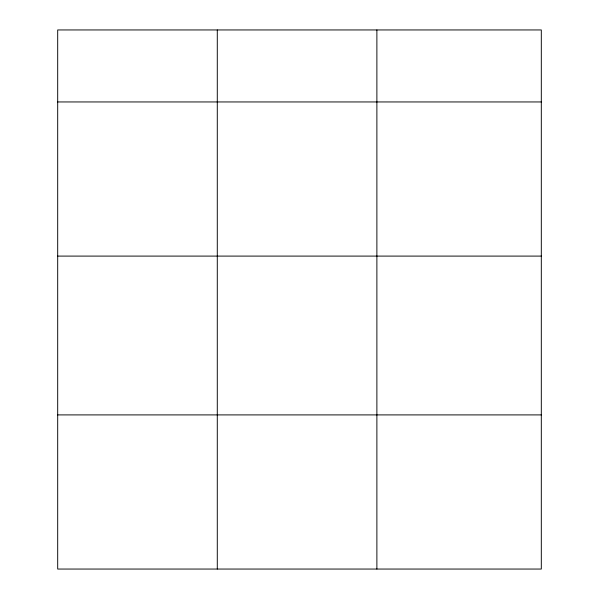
<?xml version="1.0" encoding="UTF-8"?>
<svg xmlns="http://www.w3.org/2000/svg" width="599" height="599" viewBox="0 0 599 599"><rect width="100%" height="100%" fill="white"/><g stroke="black" fill="none" stroke-linecap="round" stroke-linejoin="round"><path stroke-width="0.9" d="M541.309 256.095L541.309 29.95L57.691 29.95L57.691 569.05L541.309 569.05L541.309 256.095L57.691 256.095M57.691 101.95L541.309 101.95M57.691 414.905L541.309 414.905M376.883 29.95L376.883 569.05M217.287 29.95L217.287 569.05"/></g></svg>
